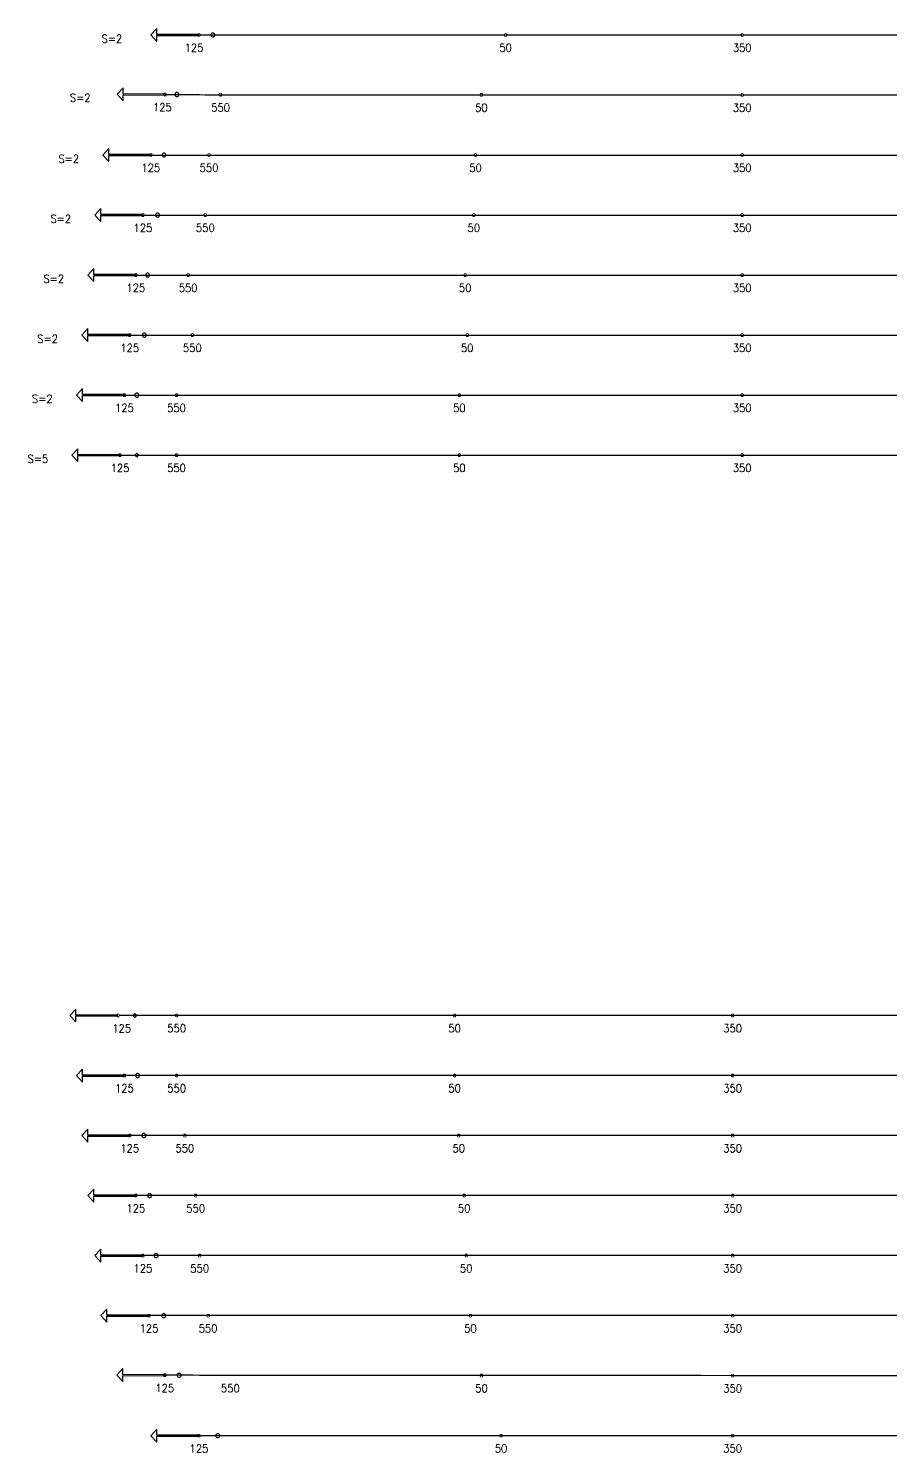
# Model space of a CAD drawing. Header units: millimetres. Extents: x -211477 to 1328726, y -15421 to 98394.
# Drawn here: x 527998 to 549536, y 40080 to 75662 of the extents above; entities that cross this region are included whole.
import ezdxf

# ---------------------------------------------------------------- set-up
doc = ezdxf.new("R2010")
doc.units = ezdxf.units.MM
doc.header["$MEASUREMENT"] = 0
doc.layers.add('Current_plane_Tendon', color=7, linetype='Continuous', true_color=0xab0000)
doc.styles.get("Standard").update_dxf_attribs({"font": 'arial.ttf'})

# ---------------------------------------------------------------- blocks, each defined once
blk = doc.blocks.new('fdsfsdfdsf')
at = {"layer": 'Current_plane_Tendon', "color": 14, "linetype": 'Continuous', "true_color": 0xab0000}
for points, elevation in [([(415262, 334316), (414212, 334316), (414212, 334466), (414062, 334304), (414212, 334142), (414212, 334292), (415262, 334292)], 64), ([(415659, 334304), (415656, 334319), (415649, 334333), (415638, 334344), (415624, 334351), (415609, 334354), (415593, 334351), (415579, 334344), (415568, 334333), (415561, 334319), (415559, 334304), (415561, 334288), (415568, 334274), (415579, 334263), (415593, 334256), (415609, 334254), (415624, 334256), (415638, 334263), (415649, 334274), (415656, 334288), (415659, 334304)], 180), ([(414419, 332827), (413369, 332832), (413369, 332982), (413219, 332821), (413368, 332658), (413369, 332808), (414419, 332803)], 62), ([(414762, 332814), (414760, 332830), (414753, 332843), (414742, 332855), (414728, 332862), (414712, 332864), (414697, 332862), (414683, 332855), (414672, 332843), (414665, 332830), (414662, 332814), (414665, 332799), (414672, 332785), (414683, 332774), (414697, 332767), (414712, 332764), (414728, 332767), (414742, 332774), (414753, 332785), (414760, 332799), (414762, 332814)], 180), ([(414061, 331316), (413011, 331316), (413011, 331466), (412861, 331304), (413011, 331142), (413011, 331292), (414061, 331292)], 59), ([(414440, 331304), (414437, 331319), (414430, 331333), (414419, 331344), (414405, 331351), (414390, 331354), (414374, 331351), (414360, 331344), (414349, 331333), (414342, 331319), (414340, 331304), (414342, 331288), (414349, 331274), (414360, 331263), (414374, 331256), (414390, 331254), (414405, 331256), (414419, 331263), (414430, 331274), (414437, 331288), (414440, 331304)], 180), ([(413863, 329816), (412813, 329816), (412813, 329966), (412663, 329804), (412813, 329642), (412813, 329792), (413863, 329792)], 58), ([(414278, 329804), (414276, 329819), (414269, 329833), (414258, 329844), (414244, 329851), (414228, 329854), (414213, 329851), (414199, 329844), (414188, 329833), (414181, 329819), (414178, 329804), (414181, 329788), (414188, 329774), (414199, 329763), (414213, 329756), (414228, 329754), (414244, 329756), (414258, 329763), (414269, 329774), (414276, 329788), (414278, 329804)], 180), ([(413687, 328316), (412637, 328316), (412637, 328466), (412487, 328304), (412637, 328142), (412637, 328292), (413687, 328292)], 59), ([(414033, 328304), (414030, 328319), (414023, 328333), (414012, 328344), (413998, 328351), (413983, 328354), (413967, 328351), (413953, 328344), (413942, 328333), (413935, 328319), (413933, 328304), (413935, 328288), (413942, 328274), (413953, 328263), (413967, 328256), (413983, 328254), (413998, 328256), (414012, 328263), (414023, 328274), (414030, 328288), (414033, 328304)], 180), ([(413533, 326816), (412483, 326816), (412483, 326966), (412333, 326804), (412483, 326642), (412483, 326792), (413533, 326792)], 58), ([(413950, 326804), (413947, 326819), (413940, 326833), (413929, 326844), (413915, 326851), (413900, 326854), (413884, 326851), (413870, 326844), (413859, 326833), (413852, 326819), (413850, 326804), (413852, 326788), (413859, 326774), (413870, 326763), (413884, 326756), (413900, 326754), (413915, 326756), (413929, 326763), (413940, 326774), (413947, 326788), (413950, 326804)], 180), ([(413401, 325316), (412351, 325316), (412351, 325466), (412201, 325304), (412351, 325142), (412351, 325292), (413401, 325292)], 57), ([(413762, 325304), (413759, 325319), (413752, 325333), (413741, 325344), (413727, 325351), (413712, 325354), (413696, 325351), (413682, 325344), (413671, 325333), (413664, 325319), (413662, 325304), (413664, 325288), (413671, 325274), (413682, 325263), (413696, 325256), (413712, 325254), (413727, 325256), (413741, 325263), (413752, 325274), (413759, 325288), (413762, 325304)], 180), ([(413290, 323816), (412240, 323816), (412240, 323966), (412090, 323804), (412240, 323642), (412240, 323792), (413290, 323792)], 180), ([(413762, 323804), (413712, 323854), (413662, 323804), (413712, 323754), (413762, 323804)], 180), ([(413239, 309815), (412189, 309815), (412189, 309965), (412039, 309803), (412189, 309641), (412189, 309791), (413239, 309791)], 180), ([(413712, 309800), (413662, 309850), (413612, 309800), (413662, 309750), (413712, 309800)], 180), ([(413401, 308315), (412351, 308315), (412351, 308465), (412201, 308303), (412351, 308141), (412351, 308291), (413401, 308291)], 57), ([(413782, 308303), (413780, 308319), (413772, 308333), (413761, 308344), (413747, 308351), (413732, 308353), (413717, 308351), (413703, 308344), (413692, 308333), (413684, 308319), (413682, 308303), (413684, 308288), (413692, 308274), (413703, 308263), (413717, 308256), (413732, 308253), (413747, 308256), (413761, 308263), (413772, 308274), (413780, 308288), (413782, 308303)], 182), ([(413533, 306815), (412483, 306815), (412483, 306965), (412333, 306803), (412483, 306641), (412483, 306791), (413533, 306791)], 58), ([(413936, 306803), (413933, 306819), (413926, 306833), (413915, 306844), (413901, 306851), (413886, 306853), (413870, 306851), (413856, 306844), (413845, 306833), (413838, 306819), (413836, 306803), (413838, 306788), (413845, 306774), (413856, 306763), (413870, 306756), (413886, 306753), (413901, 306756), (413915, 306763), (413926, 306774), (413933, 306788), (413936, 306803)], 183), ([(413687, 305315), (412637, 305315), (412637, 305465), (412487, 305303), (412637, 305141), (412637, 305291), (413687, 305291)], 59), ([(414080, 305303), (414077, 305319), (414070, 305333), (414059, 305344), (414045, 305351), (414030, 305353), (414014, 305351), (414000, 305344), (413989, 305333), (413982, 305319), (413980, 305303), (413982, 305288), (413989, 305274), (414000, 305263), (414014, 305256), (414030, 305253), (414045, 305256), (414059, 305263), (414070, 305274), (414077, 305288), (414080, 305303)], 180), ([(413863, 303815), (412813, 303815), (412813, 303965), (412663, 303803), (412813, 303641), (412813, 303791), (413863, 303791)], 58), ([(414243, 303803), (414241, 303819), (414234, 303833), (414223, 303844), (414209, 303851), (414193, 303853), (414178, 303851), (414164, 303844), (414153, 303833), (414146, 303819), (414143, 303803), (414146, 303788), (414153, 303774), (414164, 303763), (414178, 303756), (414193, 303753), (414209, 303756), (414223, 303763), (414234, 303774), (414241, 303788), (414243, 303803)], 180), ([(414015, 302315), (412965, 302315), (412965, 302465), (412815, 302303), (412965, 302141), (412965, 302291), (414015, 302291)], 55), ([(414434, 302303), (414432, 302319), (414424, 302333), (414413, 302344), (414399, 302351), (414384, 302353), (414369, 302351), (414355, 302344), (414344, 302333), (414336, 302319), (414334, 302303), (414336, 302288), (414344, 302274), (414355, 302263), (414369, 302256), (414384, 302253), (414399, 302256), (414413, 302263), (414424, 302274), (414432, 302288), (414434, 302303)], 180), ([(414410, 300827), (413360, 300832), (413360, 300982), (413210, 300820), (413359, 300658), (413360, 300808), (414410, 300803)], 61), ([(414818, 300813), (414816, 300829), (414809, 300843), (414798, 300854), (414784, 300861), (414768, 300863), (414753, 300861), (414739, 300854), (414728, 300843), (414721, 300829), (414718, 300813), (414721, 300798), (414728, 300784), (414739, 300773), (414753, 300766), (414768, 300763), (414784, 300766), (414798, 300773), (414809, 300784), (414816, 300798), (414818, 300813)], 180), ([(415262, 299315), (414212, 299315), (414212, 299465), (414062, 299303), (414212, 299141), (414212, 299291), (415262, 299291)], 64), ([(415783, 299303), (415781, 299319), (415774, 299333), (415763, 299344), (415749, 299351), (415733, 299353), (415718, 299351), (415704, 299344), (415693, 299333), (415686, 299319), (415683, 299303), (415686, 299288), (415693, 299274), (415704, 299263), (415718, 299256), (415733, 299253), (415749, 299256), (415763, 299263), (415774, 299274), (415781, 299288), (415783, 299303)], 189)]:
    blk.add_lwpolyline(points, close=True, dxfattribs=dict(at, elevation=elevation))
for points, elevation in [([(415302, 334304, 20, 20, 0), (415282, 334338, 20, 20, 0), (415242, 334338, 20, 20, 0), (415222, 334304, 20, 20, 0), (415242, 334269, 20, 20, 0), (415282, 334269, 20, 20, 0)], 64), ([(422966, 334304, 20, 20, 0), (422946, 334338, 20, 20, 0), (422906, 334338, 20, 20, 0), (422886, 334304, 20, 20, 0), (422906, 334269, 20, 20, 0), (422946, 334269, 20, 20, 0)], -20), ([(428876, 334304, 20, 20, 0), (428856, 334338, 20, 20, 0), (428816, 334338, 20, 20, 0), (428796, 334304, 20, 20, 0), (428816, 334269, 20, 20, 0), (428856, 334269, 20, 20, 0)], 130), ([(414459, 332815, 20, 20, 0), (414439, 332850, 20, 20, 0), (414399, 332850, 20, 20, 0), (414379, 332815, 20, 20, 0), (414399, 332781, 20, 20, 0), (414439, 332781, 20, 20, 0)], 62), ([(415843, 332809, 20, 20, 0), (415823, 332844, 20, 20, 0), (415783, 332844, 20, 20, 0), (415763, 332809, 20, 20, 0), (415783, 332775, 20, 20, 0), (415823, 332775, 20, 20, 0)], 130), ([(422360, 332806, 20, 20, 0), (422340, 332841, 20, 20, 0), (422300, 332841, 20, 20, 0), (422280, 332806, 20, 20, 0), (422300, 332772, 20, 20, 0), (422340, 332772, 20, 20, 0)], -20), ([(428876, 332804, 20, 20, 0), (428856, 332838, 20, 20, 0), (428816, 332838, 20, 20, 0), (428796, 332804, 20, 20, 0), (428816, 332769, 20, 20, 0), (428856, 332769, 20, 20, 0)], 130), ([(414101, 331304, 20, 20, 0), (414081, 331338, 20, 20, 0), (414041, 331338, 20, 20, 0), (414021, 331304, 20, 20, 0), (414041, 331269, 20, 20, 0), (414081, 331269, 20, 20, 0)], 59), ([(415555, 331304, 20, 20, 0), (415535, 331338, 20, 20, 0), (415495, 331338, 20, 20, 0), (415475, 331304, 20, 20, 0), (415495, 331269, 20, 20, 0), (415535, 331269, 20, 20, 0)], 130), ([(422215, 331304, 20, 20, 0), (422195, 331338, 20, 20, 0), (422155, 331338, 20, 20, 0), (422135, 331304, 20, 20, 0), (422155, 331269, 20, 20, 0), (422195, 331269, 20, 20, 0)], -20), ([(428876, 331304, 20, 20, 0), (428856, 331338, 20, 20, 0), (428816, 331338, 20, 20, 0), (428796, 331304, 20, 20, 0), (428816, 331269, 20, 20, 0), (428856, 331269, 20, 20, 0)], 130), ([(413903, 329804, 20, 20, 0), (413883, 329838, 20, 20, 0), (413843, 329838, 20, 20, 0), (413823, 329804, 20, 20, 0), (413843, 329769, 20, 20, 0), (413883, 329769, 20, 20, 0)], 58), ([(415463, 329804, 20, 20, 0), (415443, 329838, 20, 20, 0), (415403, 329838, 20, 20, 0), (415383, 329804, 20, 20, 0), (415403, 329769, 20, 20, 0), (415443, 329769, 20, 20, 0)], 130), ([(422169, 329804, 20, 20, 0), (422149, 329838, 20, 20, 0), (422109, 329838, 20, 20, 0), (422089, 329804, 20, 20, 0), (422109, 329769, 20, 20, 0), (422149, 329769, 20, 20, 0)], -20), ([(428876, 329804, 20, 20, 0), (428856, 329838, 20, 20, 0), (428816, 329838, 20, 20, 0), (428796, 329804, 20, 20, 0), (428816, 329769, 20, 20, 0), (428856, 329769, 20, 20, 0)], 130), ([(413727, 328304, 20, 20, 0), (413707, 328338, 20, 20, 0), (413667, 328338, 20, 20, 0), (413647, 328304, 20, 20, 0), (413667, 328269, 20, 20, 0), (413707, 328269, 20, 20, 0)], 59), ([(415034, 328304, 20, 20, 0), (415014, 328338, 20, 20, 0), (414974, 328338, 20, 20, 0), (414954, 328304, 20, 20, 0), (414974, 328269, 20, 20, 0), (415014, 328269, 20, 20, 0)], 130), ([(421955, 328304, 20, 20, 0), (421935, 328338, 20, 20, 0), (421895, 328338, 20, 20, 0), (421875, 328304, 20, 20, 0), (421895, 328269, 20, 20, 0), (421935, 328269, 20, 20, 0)], -20), ([(428876, 328304, 20, 20, 0), (428856, 328338, 20, 20, 0), (428816, 328338, 20, 20, 0), (428796, 328304, 20, 20, 0), (428816, 328269, 20, 20, 0), (428856, 328269, 20, 20, 0)], 130), ([(413573, 326804, 20, 20, 0), (413553, 326838, 20, 20, 0), (413513, 326838, 20, 20, 0), (413493, 326804, 20, 20, 0), (413513, 326769, 20, 20, 0), (413553, 326769, 20, 20, 0)], 58), ([(415138, 326804, 20, 20, 0), (415118, 326838, 20, 20, 0), (415078, 326838, 20, 20, 0), (415058, 326804, 20, 20, 0), (415078, 326769, 20, 20, 0), (415118, 326769, 20, 20, 0)], 130), ([(422007, 326804, 20, 20, 0), (421987, 326838, 20, 20, 0), (421947, 326838, 20, 20, 0), (421927, 326804, 20, 20, 0), (421947, 326769, 20, 20, 0), (421987, 326769, 20, 20, 0)], -20), ([(428876, 326804, 20, 20, 0), (428856, 326838, 20, 20, 0), (428816, 326838, 20, 20, 0), (428796, 326804, 20, 20, 0), (428816, 326769, 20, 20, 0), (428856, 326769, 20, 20, 0)], 130), ([(413441, 325304, 20, 20, 0), (413421, 325338, 20, 20, 0), (413381, 325338, 20, 20, 0), (413361, 325304, 20, 20, 0), (413381, 325269, 20, 20, 0), (413421, 325269, 20, 20, 0)], 57), ([(414743, 325304, 20, 20, 0), (414723, 325338, 20, 20, 0), (414683, 325338, 20, 20, 0), (414663, 325304, 20, 20, 0), (414683, 325269, 20, 20, 0), (414723, 325269, 20, 20, 0)], 130), ([(421809, 325304, 20, 20, 0), (421789, 325338, 20, 20, 0), (421749, 325338, 20, 20, 0), (421729, 325304, 20, 20, 0), (421749, 325269, 20, 20, 0), (421789, 325269, 20, 20, 0)], -20), ([(428876, 325304, 20, 20, 0), (428856, 325338, 20, 20, 0), (428816, 325338, 20, 20, 0), (428796, 325304, 20, 20, 0), (428816, 325269, 20, 20, 0), (428856, 325269, 20, 20, 0)], 130), ([(413330, 323804, 20, 20, 0), (413310, 323838, 20, 20, 0), (413270, 323838, 20, 20, 0), (413250, 323804, 20, 20, 0), (413270, 323769, 20, 20, 0), (413310, 323769, 20, 20, 0)], 180), ([(414743, 323804, 20, 20, 0), (414723, 323838, 20, 20, 0), (414683, 323838, 20, 20, 0), (414663, 323804, 20, 20, 0), (414683, 323769, 20, 20, 0), (414723, 323769, 20, 20, 0)], 130), ([(421809, 323804, 20, 20, 0), (421789, 323838, 20, 20, 0), (421749, 323838, 20, 20, 0), (421729, 323804, 20, 20, 0), (421749, 323769, 20, 20, 0), (421789, 323769, 20, 20, 0)], -170), ([(428876, 323804, 20, 20, 0), (428856, 323838, 20, 20, 0), (428816, 323838, 20, 20, 0), (428796, 323804, 20, 20, 0), (428816, 323769, 20, 20, 0), (428856, 323769, 20, 20, 0)], 130), ([(413279, 309803, 20, 20, 0), (413259, 309838, 20, 20, 0), (413219, 309838, 20, 20, 0), (413199, 309803, 20, 20, 0), (413219, 309768, 20, 20, 0), (413259, 309768, 20, 20, 0)], 180), ([(414746, 309803, 20, 20, 0), (414726, 309838, 20, 20, 0), (414686, 309838, 20, 20, 0), (414666, 309803, 20, 20, 0), (414686, 309769, 20, 20, 0), (414726, 309769, 20, 20, 0)], 130), ([(421692, 309803, 20, 20, 0), (421672, 309838, 20, 20, 0), (421632, 309838, 20, 20, 0), (421612, 309803, 20, 20, 0), (421632, 309769, 20, 20, 0), (421672, 309769, 20, 20, 0)], -170), ([(428637, 309803, 20, 20, 0), (428617, 309838, 20, 20, 0), (428577, 309838, 20, 20, 0), (428557, 309803, 20, 20, 0), (428577, 309769, 20, 20, 0), (428617, 309769, 20, 20, 0)], 130), ([(413441, 308303, 20, 20, 0), (413421, 308338, 20, 20, 0), (413381, 308338, 20, 20, 0), (413361, 308303, 20, 20, 0), (413381, 308269, 20, 20, 0), (413421, 308269, 20, 20, 0)], 57), ([(414746, 308303, 20, 20, 0), (414726, 308338, 20, 20, 0), (414686, 308338, 20, 20, 0), (414666, 308303, 20, 20, 0), (414686, 308269, 20, 20, 0), (414726, 308269, 20, 20, 0)], 130), ([(421692, 308303, 20, 20, 0), (421672, 308338, 20, 20, 0), (421632, 308338, 20, 20, 0), (421612, 308303, 20, 20, 0), (421632, 308269, 20, 20, 0), (421672, 308269, 20, 20, 0)], -20), ([(428637, 308303, 20, 20, 0), (428617, 308338, 20, 20, 0), (428577, 308338, 20, 20, 0), (428557, 308303, 20, 20, 0), (428577, 308269, 20, 20, 0), (428617, 308269, 20, 20, 0)], 130), ([(413573, 306803, 20, 20, 0), (413553, 306838, 20, 20, 0), (413513, 306838, 20, 20, 0), (413493, 306803, 20, 20, 0), (413513, 306769, 20, 20, 0), (413553, 306769, 20, 20, 0)], 58), ([(414950, 306803, 20, 20, 0), (414930, 306838, 20, 20, 0), (414890, 306838, 20, 20, 0), (414870, 306803, 20, 20, 0), (414890, 306769, 20, 20, 0), (414930, 306769, 20, 20, 0)], 130), ([(421794, 306803, 20, 20, 0), (421774, 306838, 20, 20, 0), (421734, 306838, 20, 20, 0), (421714, 306803, 20, 20, 0), (421734, 306769, 20, 20, 0), (421774, 306769, 20, 20, 0)], -20), ([(428637, 306803, 20, 20, 0), (428617, 306838, 20, 20, 0), (428577, 306838, 20, 20, 0), (428557, 306803, 20, 20, 0), (428577, 306769, 20, 20, 0), (428617, 306769, 20, 20, 0)], 130), ([(413727, 305303, 20, 20, 0), (413707, 305338, 20, 20, 0), (413667, 305338, 20, 20, 0), (413647, 305303, 20, 20, 0), (413667, 305269, 20, 20, 0), (413707, 305269, 20, 20, 0)], 59), ([(415222, 305303, 20, 20, 0), (415202, 305338, 20, 20, 0), (415162, 305338, 20, 20, 0), (415142, 305303, 20, 20, 0), (415162, 305269, 20, 20, 0), (415202, 305269, 20, 20, 0)], 130), ([(421929, 305303, 20, 20, 0), (421909, 305338, 20, 20, 0), (421869, 305338, 20, 20, 0), (421849, 305303, 20, 20, 0), (421869, 305269, 20, 20, 0), (421909, 305269, 20, 20, 0)], -20), ([(428637, 305303, 20, 20, 0), (428617, 305338, 20, 20, 0), (428577, 305338, 20, 20, 0), (428557, 305303, 20, 20, 0), (428577, 305269, 20, 20, 0), (428617, 305269, 20, 20, 0)], 130), ([(413903, 303803, 20, 20, 0), (413883, 303838, 20, 20, 0), (413843, 303838, 20, 20, 0), (413823, 303803, 20, 20, 0), (413843, 303769, 20, 20, 0), (413883, 303769, 20, 20, 0)], 58), ([(415322, 303803, 20, 20, 0), (415302, 303838, 20, 20, 0), (415262, 303838, 20, 20, 0), (415242, 303803, 20, 20, 0), (415262, 303769, 20, 20, 0), (415302, 303769, 20, 20, 0)], 130), ([(421980, 303803, 20, 20, 0), (421960, 303838, 20, 20, 0), (421920, 303838, 20, 20, 0), (421900, 303803, 20, 20, 0), (421920, 303769, 20, 20, 0), (421960, 303769, 20, 20, 0)], -20), ([(428637, 303803, 20, 20, 0), (428617, 303838, 20, 20, 0), (428577, 303838, 20, 20, 0), (428557, 303803, 20, 20, 0), (428577, 303769, 20, 20, 0), (428617, 303769, 20, 20, 0)], 130), ([(414055, 302303, 20, 20, 0), (414035, 302338, 20, 20, 0), (413995, 302338, 20, 20, 0), (413975, 302303, 20, 20, 0), (413995, 302269, 20, 20, 0), (414035, 302269, 20, 20, 0)], 55), ([(415532, 302303, 20, 20, 0), (415512, 302338, 20, 20, 0), (415472, 302338, 20, 20, 0), (415452, 302303, 20, 20, 0), (415472, 302269, 20, 20, 0), (415512, 302269, 20, 20, 0)], 130), ([(422085, 302303, 20, 20, 0), (422065, 302338, 20, 20, 0), (422025, 302338, 20, 20, 0), (422005, 302303, 20, 20, 0), (422025, 302269, 20, 20, 0), (422065, 302269, 20, 20, 0)], -20), ([(428637, 302303, 20, 20, 0), (428617, 302338, 20, 20, 0), (428577, 302338, 20, 20, 0), (428557, 302303, 20, 20, 0), (428577, 302269, 20, 20, 0), (428617, 302269, 20, 20, 0)], 130), ([(414450, 300815, 20, 20, 0), (414430, 300850, 20, 20, 0), (414390, 300850, 20, 20, 0), (414370, 300815, 20, 20, 0), (414390, 300780, 20, 20, 0), (414430, 300780, 20, 20, 0)], 61), ([(422363, 300806, 20, 20, 0), (422343, 300840, 20, 20, 0), (422303, 300840, 20, 20, 0), (422283, 300806, 20, 20, 0), (422303, 300771, 20, 20, 0), (422343, 300771, 20, 20, 0)], -20), ([(428637, 300803, 20, 20, 0), (428617, 300838, 20, 20, 0), (428577, 300838, 20, 20, 0), (428557, 300803, 20, 20, 0), (428577, 300769, 20, 20, 0), (428617, 300769, 20, 20, 0)], 130), ([(415302, 299303, 20, 20, 0), (415282, 299338, 20, 20, 0), (415242, 299338, 20, 20, 0), (415222, 299303, 20, 20, 0), (415242, 299269, 20, 20, 0), (415282, 299269, 20, 20, 0)], 64), ([(422851, 299303, 20, 20, 0), (422831, 299338, 20, 20, 0), (422791, 299338, 20, 20, 0), (422771, 299303, 20, 20, 0), (422791, 299269, 20, 20, 0), (422831, 299269, 20, 20, 0)], -20), ([(428637, 299303, 20, 20, 0), (428617, 299338, 20, 20, 0), (428577, 299338, 20, 20, 0), (428557, 299303, 20, 20, 0), (428577, 299269, 20, 20, 0), (428617, 299269, 20, 20, 0)], 130)]:
    blk.add_lwpolyline(points, format="xyseb", close=True, dxfattribs=dict(at, elevation=elevation))
for points in [[(415262, 334304, 64), (415310, 334304, 68), (415481, 334304, 80), (415651, 334304, 90), (415822, 334304, 100), (415992, 334304, 108), (416163, 334304, 115), (416333, 334304, 120), (416504, 334304, 124), (416675, 334304, 128), (416845, 334304, 129), (417016, 334304, 130)], [(417016, 334304, 130), (417754, 334304, 125), (418493, 334304, 111), (419232, 334304, 88), (419971, 334304, 55), (420709, 334304, 22), (421448, 334304, -1), (422187, 334304, -15), (422926, 334304, -20), (423664, 334304, -15), (424403, 334304, -1), (425142, 334304, 22), (425881, 334304, 55), (426619, 334304, 88), (427358, 334304, 111), (428097, 334304, 125), (428836, 334304, 130)], [(428836, 334304, 130), (429393, 334304, 125), (429950, 334304, 111), (430506, 334304, 88), (431063, 334304, 55), (431620, 334304, 22), (432177, 334304, -1), (432734, 334304, -15), (433291, 334304, -20), (433848, 334304, -15), (434405, 334304, -1), (434962, 334304, 22), (435519, 334304, 55), (436076, 334304, 88), (436633, 334304, 111), (437190, 334304, 125), (437747, 334304, 130)], [(414419, 332815, 62), (414481, 332815, 68), (414613, 332815, 80), (414745, 332814, 90), (414878, 332813, 100), (415010, 332813, 108), (415142, 332812, 115), (415274, 332812, 120), (415407, 332811, 124), (415539, 332810, 128), (415671, 332810, 129), (415803, 332809, 130)], [(415803, 332809, 130), (416618, 332809, 125), (417432, 332809, 111), (418247, 332808, 88), (419061, 332808, 55), (419876, 332807, 22), (420691, 332807, -1), (421505, 332807, -15), (422320, 332806, -20), (423134, 332806, -15), (423949, 332806, -1), (424763, 332805, 22), (425578, 332805, 55), (426392, 332805, 88), (427207, 332804, 111), (428021, 332804, 125), (428836, 332804, 130)], [(428836, 332804, 130), (429393, 332804, 125), (429950, 332804, 111), (430506, 332804, 88), (431063, 332804, 55), (431620, 332804, 22), (432177, 332804, -1), (432734, 332804, -15), (433291, 332804, -20), (433848, 332804, -15), (434405, 332804, -1), (434962, 332804, 22), (435519, 332804, 55), (436076, 332804, 88), (436633, 332804, 111), (437190, 332804, 125), (437747, 332804, 130)], [(414014, 331304, 55), (414021, 331304, 56)], [(414061, 331304, 59), (414164, 331304, 69), (414315, 331304, 82), (414465, 331304, 93), (414615, 331304, 103), (414765, 331304, 111), (414915, 331304, 118), (415065, 331304, 123), (415215, 331304, 127), (415365, 331304, 129), (415515, 331304, 130)], [(415515, 331304, 130), (416348, 331304, 125), (417180, 331304, 111), (418013, 331304, 88), (418845, 331304, 55), (419678, 331304, 22), (420510, 331304, -1), (421343, 331304, -15), (422175, 331304, -20), (423008, 331304, -15), (423840, 331304, -1), (424673, 331304, 22), (425505, 331304, 55), (426338, 331304, 88), (427171, 331304, 111), (428003, 331304, 125), (428836, 331304, 130)], [(428836, 331304, 130), (429393, 331304, 125), (429950, 331304, 111), (430506, 331304, 88), (431063, 331304, 55), (431620, 331304, 22), (432177, 331304, -1), (432734, 331304, -15), (433291, 331304, -20), (433848, 331304, -15), (434405, 331304, -1), (434962, 331304, 22), (435519, 331304, 55), (436076, 331304, 88), (436633, 331304, 111), (437190, 331304, 125), (437747, 331304, 130)], [(413830, 329804, 55), (413989, 329804, 69), (414149, 329804, 82), (414308, 329804, 93), (414467, 329804, 103), (414626, 329804, 111), (414786, 329804, 118), (414945, 329804, 123), (415104, 329804, 127), (415264, 329804, 129), (415423, 329804, 130)], [(415423, 329804, 130), (416261, 329804, 125), (417099, 329804, 111), (417938, 329804, 88), (418776, 329804, 55), (419614, 329804, 22), (420453, 329804, -1), (421291, 329804, -15), (422129, 329804, -20), (422968, 329804, -15), (423806, 329804, -1), (424644, 329804, 22), (425482, 329804, 55), (426321, 329804, 88), (427159, 329804, 111), (427997, 329804, 125), (428836, 329804, 130)], [(428836, 329804, 130), (429393, 329804, 125), (429950, 329804, 111), (430506, 329804, 88), (431063, 329804, 55), (431620, 329804, 22), (432177, 329804, -1), (432734, 329804, -15), (433291, 329804, -20), (433848, 329804, -15), (434405, 329804, -1), (434962, 329804, 22), (435519, 329804, 55), (436076, 329804, 88), (436633, 329804, 111), (437190, 329804, 125), (437747, 329804, 130)], [(413646, 328304, 55), (413768, 328304, 68), (413891, 328304, 80), (414013, 328304, 90), (414136, 328304, 100), (414258, 328304, 108), (414381, 328304, 115), (414503, 328304, 120), (414626, 328304, 124), (414749, 328304, 128), (414871, 328304, 129), (414994, 328304, 130)], [(414994, 328304, 130), (415859, 328304, 125), (416724, 328304, 111), (417589, 328304, 88), (418454, 328304, 55), (419319, 328304, 22), (420184, 328304, -1), (421050, 328304, -15), (421915, 328304, -20), (422780, 328304, -15), (423645, 328304, -1), (424510, 328304, 22), (425375, 328304, 55), (426240, 328304, 88), (427105, 328304, 111), (427970, 328304, 125), (428836, 328304, 130)], [(428836, 328304, 130), (429393, 328304, 125), (429950, 328304, 111), (430506, 328304, 88), (431063, 328304, 55), (431620, 328304, 22), (432177, 328304, -1), (432734, 328304, -15), (433291, 328304, -20), (433848, 328304, -15), (434405, 328304, -1), (434962, 328304, 22), (435519, 328304, 55), (436076, 328304, 88), (436633, 328304, 111), (437190, 328304, 125), (437747, 328304, 130)], [(413500, 326804, 55), (413660, 326804, 69), (413820, 326804, 82), (413980, 326804, 93), (414139, 326804, 103), (414299, 326804, 111), (414459, 326804, 118), (414619, 326804, 123), (414779, 326804, 127), (414938, 326804, 129), (415098, 326804, 130)], [(415098, 326804, 130), (415957, 326804, 125), (416815, 326804, 111), (417674, 326804, 88), (418533, 326804, 55), (419391, 326804, 22), (420250, 326804, -1), (421108, 326804, -15), (421967, 326804, -20), (422826, 326804, -15), (423684, 326804, -1), (424543, 326804, 22), (425401, 326804, 55), (426260, 326804, 88), (427118, 326804, 111), (427977, 326804, 125), (428836, 326804, 130)], [(428836, 326804, 130), (429393, 326804, 125), (429950, 326804, 111), (430506, 326804, 88), (431063, 326804, 55), (431620, 326804, 22), (432177, 326804, -1), (432734, 326804, -15), (433291, 326804, -20), (433848, 326804, -15), (434405, 326804, -1), (434962, 326804, 22), (435519, 326804, 55), (436076, 326804, 88), (436633, 326804, 111), (437190, 326804, 125), (437747, 326804, 130)], [(413381, 325304, 55), (413501, 325304, 68), (413621, 325304, 80), (413742, 325304, 90), (413862, 325304, 100), (413982, 325304, 108), (414102, 325304, 115), (414222, 325304, 120), (414342, 325304, 124), (414462, 325304, 128), (414583, 325304, 129), (414703, 325304, 130)], [(414703, 325304, 130), (415586, 325304, 125), (416469, 325304, 111), (417353, 325304, 88), (418236, 325304, 55), (419119, 325304, 22), (420003, 325304, -1), (420886, 325304, -15), (421769, 325304, -20), (422653, 325304, -15), (423536, 325304, -1), (424419, 325304, 22), (425302, 325304, 55), (426186, 325304, 88), (427069, 325304, 111), (427952, 325304, 125), (428836, 325304, 130)], [(428836, 325304, 130), (429393, 325304, 125), (429950, 325304, 111), (430506, 325304, 88), (431063, 325304, 55), (431620, 325304, 22), (432177, 325304, -1), (432734, 325304, -15), (433291, 325304, -20), (433848, 325304, -15), (434405, 325304, -1), (434962, 325304, 22), (435519, 325304, 55), (436076, 325304, 88), (436633, 325304, 111), (437190, 325304, 125), (437747, 325304, 130)], [(413290, 323804, 56), (413501, 323804, 68), (413621, 323804, 80), (413742, 323804, 90), (413862, 323804, 100), (413982, 323804, 108), (414102, 323804, 115), (414222, 323804, 120), (414342, 323804, 124), (414462, 323804, 128), (414583, 323804, 129), (414703, 323804, 130)], [(414703, 323804, 130), (415586, 323804, 121), (416469, 323804, 92), (417353, 323804, 46), (418236, 323804, -20), (419119, 323804, -86), (420003, 323804, -132), (420886, 323804, -161), (421769, 323804, -170), (422653, 323804, -161), (423536, 323804, -132), (424419, 323804, -86), (425302, 323804, -20), (426186, 323804, 46), (427069, 323804, 92), (427952, 323804, 121), (428836, 323804, 130)], [(428836, 323804, 130), (429393, 323804, 121), (429950, 323804, 92), (430506, 323804, 46), (431063, 323804, -20), (431620, 323804, -86), (432177, 323804, -132), (432734, 323804, -161), (433291, 323804, -170), (433848, 323804, -161), (434405, 323804, -132), (434962, 323804, -86), (435519, 323804, -20), (436076, 323804, 46), (436633, 323804, 92), (437190, 323804, 121), (437747, 323804, 130)], [(414706, 309803, 130), (414586, 309803, 129), (414465, 309803, 128), (414345, 309803, 124), (414224, 309803, 120), (414104, 309803, 115), (413984, 309803, 108), (413863, 309803, 100), (413743, 309803, 90), (413622, 309803, 80), (413502, 309803, 68), (413290, 309803, 56)], [(428597, 309803, 130), (427729, 309803, 121), (426861, 309803, 92), (425992, 309803, 46), (425124, 309803, -20), (424256, 309803, -86), (423388, 309803, -132), (422520, 309803, -161), (421652, 309803, -170), (420783, 309803, -161), (419915, 309803, -132), (419047, 309803, -86), (418179, 309803, -20), (417311, 309803, 46), (416443, 309803, 92), (415574, 309803, 121), (414706, 309803, 130)], [(437632, 309803, 130), (437067, 309803, 121), (436503, 309803, 92), (435938, 309803, 46), (435373, 309803, -20), (434809, 309803, -86), (434244, 309803, -132), (433679, 309803, -161), (433115, 309803, -170), (432550, 309803, -161), (431985, 309803, -132), (431420, 309803, -86), (430856, 309803, -20), (430291, 309803, 46), (429726, 309803, 92), (429162, 309803, 121), (428597, 309803, 130)], [(414706, 308303, 130), (414586, 308303, 129), (414465, 308303, 128), (414345, 308303, 124), (414224, 308303, 120), (414104, 308303, 115), (413984, 308303, 108), (413863, 308303, 100), (413743, 308303, 90), (413622, 308303, 80), (413502, 308303, 68), (413401, 308303, 57)], [(428597, 308303, 130), (427729, 308303, 125), (426861, 308303, 111), (425992, 308303, 88), (425124, 308303, 55), (424256, 308303, 22), (423388, 308303, -1), (422520, 308303, -15), (421652, 308303, -20), (420783, 308303, -15), (419915, 308303, -1), (419047, 308303, 22), (418179, 308303, 55), (417311, 308303, 88), (416443, 308303, 111), (415574, 308303, 125), (414706, 308303, 130)], [(437632, 308303, 130), (437067, 308303, 125), (436503, 308303, 111), (435938, 308303, 88), (435373, 308303, 55), (434809, 308303, 22), (434244, 308303, -1), (433679, 308303, -15), (433115, 308303, -20), (432550, 308303, -15), (431985, 308303, -1), (431420, 308303, 22), (430856, 308303, 55), (430291, 308303, 88), (429726, 308303, 111), (429162, 308303, 125), (428597, 308303, 130)], [(414910, 306803, 130), (414769, 306803, 129), (414628, 306803, 127), (414487, 306803, 123), (414346, 306803, 118), (414205, 306803, 111), (414064, 306803, 103), (413923, 306803, 93), (413782, 306803, 82), (413641, 306803, 69), (413533, 306803, 58)], [(428597, 306803, 130), (427742, 306803, 125), (426886, 306803, 111), (426031, 306803, 88), (425175, 306803, 55), (424320, 306803, 22), (423464, 306803, -1), (422609, 306803, -15), (421754, 306803, -20), (420898, 306803, -15), (420043, 306803, -1), (419187, 306803, 22), (418332, 306803, 55), (417476, 306803, 88), (416621, 306803, 111), (415766, 306803, 125), (414910, 306803, 130)], [(437632, 306803, 130), (437067, 306803, 125), (436503, 306803, 111), (435938, 306803, 88), (435373, 306803, 55), (434809, 306803, 22), (434244, 306803, -1), (433679, 306803, -15), (433115, 306803, -20), (432550, 306803, -15), (431985, 306803, -1), (431420, 306803, 22), (430856, 306803, 55), (430291, 306803, 88), (429726, 306803, 111), (429162, 306803, 125), (428597, 306803, 130)], [(415182, 305303, 130), (415028, 305303, 129), (414875, 305303, 127), (414721, 305303, 123), (414567, 305303, 118), (414414, 305303, 111), (414260, 305303, 103), (414107, 305303, 93), (413953, 305303, 82), (413799, 305303, 69), (413646, 305303, 55)], [(428597, 305303, 130), (427759, 305303, 125), (426920, 305303, 111), (426082, 305303, 88), (425243, 305303, 55), (424405, 305303, 22), (423566, 305303, -1), (422728, 305303, -15), (421889, 305303, -20), (421051, 305303, -15), (420212, 305303, -1), (419374, 305303, 22), (418536, 305303, 55), (417697, 305303, 88), (416859, 305303, 111), (416020, 305303, 125), (415182, 305303, 130)], [(437632, 305303, 130), (437067, 305303, 125), (436503, 305303, 111), (435938, 305303, 88), (435373, 305303, 55), (434809, 305303, 22), (434244, 305303, -1), (433679, 305303, -15), (433115, 305303, -20), (432550, 305303, -15), (431985, 305303, -1), (431420, 305303, 22), (430856, 305303, 55), (430291, 305303, 88), (429726, 305303, 111), (429162, 305303, 125), (428597, 305303, 130)], [(415282, 303803, 130), (415150, 303803, 129), (415018, 303803, 128), (414886, 303803, 124), (414754, 303803, 120), (414622, 303803, 115), (414490, 303803, 108), (414358, 303803, 100), (414226, 303803, 90), (414094, 303803, 80), (413962, 303803, 68), (413830, 303803, 55)], [(428597, 303803, 130), (427765, 303803, 125), (426933, 303803, 111), (426100, 303803, 88), (425268, 303803, 55), (424436, 303803, 22), (423604, 303803, -1), (422772, 303803, -15), (421940, 303803, -20), (421107, 303803, -15), (420275, 303803, -1), (419443, 303803, 22), (418611, 303803, 55), (417779, 303803, 88), (416947, 303803, 111), (416114, 303803, 125), (415282, 303803, 130)], [(437632, 303803, 130), (437067, 303803, 125), (436503, 303803, 111), (435938, 303803, 88), (435373, 303803, 55), (434809, 303803, 22), (434244, 303803, -1), (433679, 303803, -15), (433115, 303803, -20), (432550, 303803, -15), (431985, 303803, -1), (431420, 303803, 22), (430856, 303803, 55), (430291, 303803, 88), (429726, 303803, 111), (429162, 303803, 125), (428597, 303803, 130)], [(415492, 302303, 130), (415345, 302303, 129), (415197, 302303, 127), (415049, 302303, 123), (414901, 302303, 118), (414753, 302303, 111), (414606, 302303, 103), (414458, 302303, 93), (414310, 302303, 82), (414162, 302303, 69), (414015, 302303, 55)], [(428597, 302303, 130), (427778, 302303, 125), (426959, 302303, 111), (426140, 302303, 88), (425321, 302303, 55), (424502, 302303, 22), (423683, 302303, -1), (422864, 302303, -15), (422045, 302303, -20), (421226, 302303, -15), (420407, 302303, -1), (419588, 302303, 22), (418768, 302303, 55), (417949, 302303, 88), (417130, 302303, 111), (416311, 302303, 125), (415492, 302303, 130)], [(437632, 302303, 130), (437067, 302303, 125), (436503, 302303, 111), (435938, 302303, 88), (435373, 302303, 55), (434809, 302303, 22), (434244, 302303, -1), (433679, 302303, -15), (433115, 302303, -20), (432550, 302303, -15), (431985, 302303, -1), (431420, 302303, 22), (430856, 302303, 55), (430291, 302303, 88), (429726, 302303, 111), (429162, 302303, 125), (428597, 302303, 130)], [(416049, 300808, 130), (415894, 300808, 129), (415738, 300809, 128), (415583, 300810, 124), (415428, 300810, 120), (415273, 300811, 115), (415117, 300812, 108), (414962, 300813, 100), (414807, 300813, 90), (414652, 300814, 80), (414496, 300815, 68), (414410, 300815, 61)], [(428597, 300803, 130), (427813, 300804, 125), (427028, 300804, 111), (426244, 300804, 88), (425460, 300804, 55), (424676, 300805, 22), (423891, 300805, -1), (423107, 300805, -15), (422323, 300806, -20), (421539, 300806, -15), (420754, 300806, -1), (419970, 300806, 22), (419186, 300807, 55), (418402, 300807, 88), (417617, 300807, 111), (416833, 300807, 125), (416049, 300808, 130)], [(437632, 300803, 130), (437067, 300803, 125), (436503, 300803, 111), (435938, 300803, 88), (435373, 300803, 55), (434809, 300803, 22), (434244, 300803, -1), (433679, 300803, -15), (433115, 300803, -20), (432550, 300803, -15), (431985, 300803, -1), (431420, 300803, 22), (430856, 300803, 55), (430291, 300803, 88), (429726, 300803, 111), (429162, 300803, 125), (428597, 300803, 130)], [(417025, 299303, 130), (416853, 299303, 129), (416682, 299303, 128), (416511, 299303, 124), (416339, 299303, 120), (416168, 299303, 115), (415997, 299303, 108), (415825, 299303, 100), (415654, 299303, 90), (415482, 299303, 80), (415311, 299303, 68), (415262, 299303, 64)], [(428597, 299303, 130), (427874, 299303, 125), (427150, 299303, 111), (426427, 299303, 88), (425704, 299303, 55), (424981, 299303, 22), (424257, 299303, -1), (423534, 299303, -15), (422811, 299303, -20), (422088, 299303, -15), (421364, 299303, -1), (420641, 299303, 22), (419918, 299303, 55), (419194, 299303, 88), (418471, 299303, 111), (417748, 299303, 125), (417025, 299303, 130)], [(437632, 299303, 130), (437067, 299303, 125), (436503, 299303, 111), (435938, 299303, 88), (435373, 299303, 55), (434809, 299303, 22), (434244, 299303, -1), (433679, 299303, -15), (433115, 299303, -20), (432550, 299303, -15), (431985, 299303, -1), (431420, 299303, 22), (430856, 299303, 55), (430291, 299303, 88), (429726, 299303, 111), (429162, 299303, 125), (428597, 299303, 130)]]:
    blk.add_polyline3d(points, dxfattribs=at)
at = {"layer": 'Current_plane_Tendon', "color": 14, "linetype": 'Continuous', "true_color": 0xab0000, "char_height": 200, "attachment_point": 5}
for s, insert in [('\\FSTANDARD.shx;\xa0S=2', (413039, 334211, 180)), ('\\FSTANDARD.shx;125', (415139, 333984, 55)), ('\\FSTANDARD.shx;50', (422926, 333984, -20)), ('\\FSTANDARD.shx;350', (428836, 333984, 130)), ('\\FSTANDARD.shx;350', (428836, 332484, 130)), ('\\FSTANDARD.shx;\xa0S=2', (411961, 331211, 184)), ('\\FSTANDARD.shx;125', (414061, 330984, 59)), ('\\FSTANDARD.shx;550', (415515, 330984, 130)), ('\\FSTANDARD.shx;50', (422175, 330984, -20)), ('\\FSTANDARD.shx;350', (428836, 330984, 130)), ('\\FSTANDARD.shx;\xa0S=2', (411763, 329711, 183)), ('\\FSTANDARD.shx;125', (413863, 329484, 58)), ('\\FSTANDARD.shx;550', (415423, 329484, 130)), ('\\FSTANDARD.shx;50', (422129, 329484, -20)), ('\\FSTANDARD.shx;350', (428836, 329484, 130)), ('\\FSTANDARD.shx;\xa0S=2', (411587, 328211, 184)), ('\\FSTANDARD.shx;125', (413687, 327984, 59)), ('\\FSTANDARD.shx;550', (414994, 327984, 130)), ('\\FSTANDARD.shx;50', (421915, 327984, -20)), ('\\FSTANDARD.shx;350', (428836, 327984, 130)), ('\\FSTANDARD.shx;\xa0S=2', (411433, 326711, 183)), ('\\FSTANDARD.shx;125', (413533, 326484, 58)), ('\\FSTANDARD.shx;550', (415098, 326484, 130)), ('\\FSTANDARD.shx;50', (421967, 326484, -20)), ('\\FSTANDARD.shx;350', (428836, 326484, 130)), ('\\FSTANDARD.shx;\xa0S=2', (411301, 325211, 182)), ('\\FSTANDARD.shx;125', (413401, 324984, 57)), ('\\FSTANDARD.shx;550', (414703, 324984, 130)), ('\\FSTANDARD.shx;50', (421769, 324984, -20)), ('\\FSTANDARD.shx;350', (428836, 324984, 130)), ('\\FSTANDARD.shx;\xa0S=5', (411190, 323711, 305)), ('\\FSTANDARD.shx;125', (413290, 323484, 180)), ('\\FSTANDARD.shx;550', (414703, 323484, 130)), ('\\FSTANDARD.shx;50', (421769, 323484, -170)), ('\\FSTANDARD.shx;350', (428836, 323484, 130)), ('\\FSTANDARD.shx;125', (413331, 309480, 55)), ('\\FSTANDARD.shx;550', (414706, 309483, 130)), ('\\FSTANDARD.shx;50', (421652, 309483, -170)), ('\\FSTANDARD.shx;350', (428597, 309483, 130)), ('\\FSTANDARD.shx;125', (413401, 307983, 57)), ('\\FSTANDARD.shx;550', (414706, 307983, 130)), ('\\FSTANDARD.shx;50', (421652, 307983, -20)), ('\\FSTANDARD.shx;350', (428597, 307983, 130)), ('\\FSTANDARD.shx;125', (413533, 306483, 58)), ('\\FSTANDARD.shx;550', (414910, 306483, 130)), ('\\FSTANDARD.shx;50', (421754, 306483, -20)), ('\\FSTANDARD.shx;350', (428597, 306483, 130)), ('\\FSTANDARD.shx;125', (413687, 304983, 59)), ('\\FSTANDARD.shx;550', (415182, 304983, 130)), ('\\FSTANDARD.shx;50', (421889, 304983, -20)), ('\\FSTANDARD.shx;350', (428597, 304983, 130)), ('\\FSTANDARD.shx;125', (413863, 303483, 58)), ('\\FSTANDARD.shx;550', (415282, 303483, 130)), ('\\FSTANDARD.shx;50', (421940, 303483, -20)), ('\\FSTANDARD.shx;350', (428597, 303483, 130)), ('\\FSTANDARD.shx;125', (414015, 301983, 55)), ('\\FSTANDARD.shx;550', (415492, 301983, 130)), ('\\FSTANDARD.shx;50', (422045, 301983, -20)), ('\\FSTANDARD.shx;350', (428597, 301983, 130)), ('\\FSTANDARD.shx;125', (415262, 298983, 64)), ('\\FSTANDARD.shx;50', (422811, 298983, -20)), ('\\FSTANDARD.shx;350', (428597, 298983, 130))]:
    blk.add_mtext(s, dxfattribs=dict(at, insert=insert))
for s, insert, rotation in [('\\FSTANDARD.shx;\xa0S=2', (412248, 332733, 180), 359.7422), ('\\FSTANDARD.shx;125', (414347, 332496, 55), 359.7422), ('\\FSTANDARD.shx;550', (415803, 332489, 130), 359.976), ('\\FSTANDARD.shx;50', (422319, 332486, -20), 359.976), ('\\FSTANDARD.shx;125', (414408, 300495, 61), 359.7438), ('\\FSTANDARD.shx;550', (416047, 300488, 130), 359.7438), ('\\FSTANDARD.shx;50', (422323, 300486, -20), 359.9801), ('\\FSTANDARD.shx;350', (428597, 300483, 130), 359.9801)]:
    blk.add_mtext(s, dxfattribs=dict(at, insert=insert, rotation=rotation))
blk = doc.blocks.new('A$Ca505e7a2')
at = {"layer": 'Current_plane_Tendon', "linetype": 'Continuous'}
blk.add_blockref('fdsfsdfdsf', (-167622, -336126, -180), dxfattribs=at)

msp = doc.modelspace()

# ---------------------------------------------------------------- block references
msp.add_blockref('A$Ca505e7a2', (284616.1, 77322.7))

doc.saveas('drawing.dxf')
